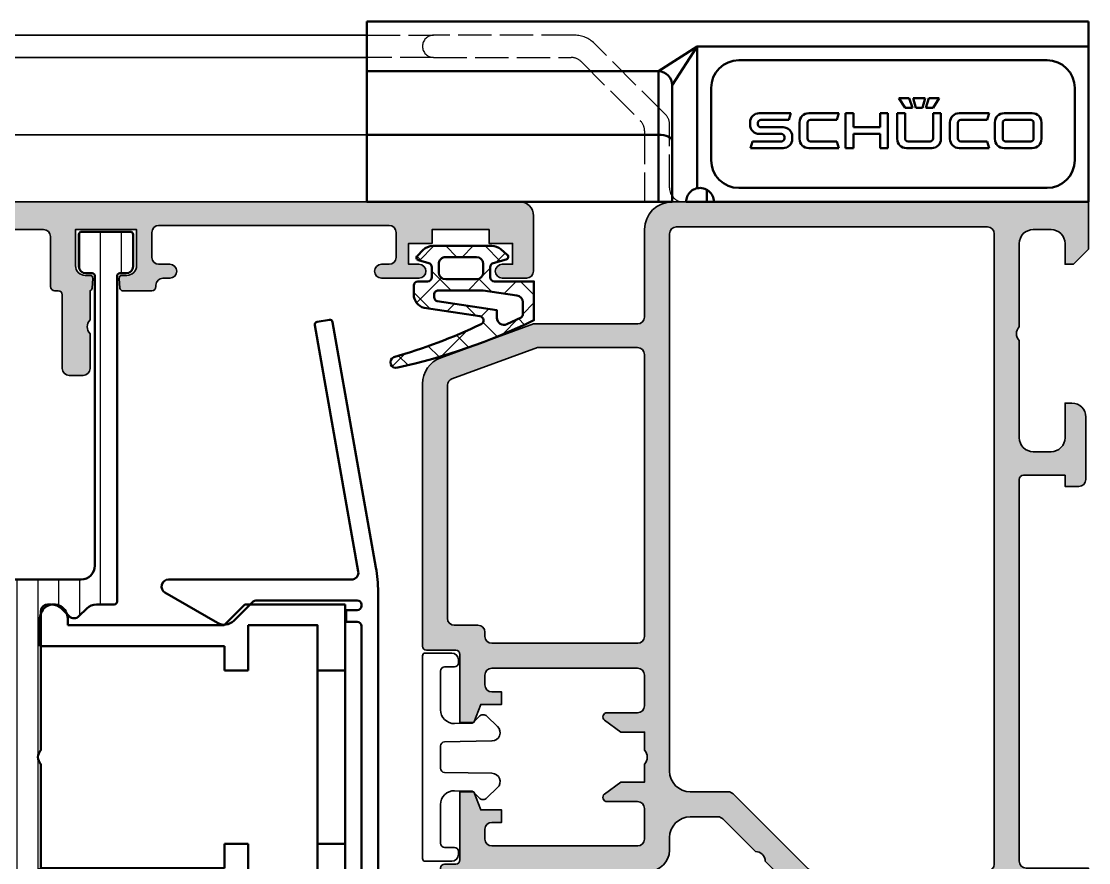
# Model space of a CAD drawing. Header units: millimetres. Extents: x -1189 to 0, y 0 to 841.
# Drawn here: x -627.4 to -550.5, y 661.9 to 722.5 of the extents above; entities that cross this region are included whole.
import ezdxf

# ---------------------------------------------------------------- set-up
doc = ezdxf.new("R2010")
doc.units = ezdxf.units.MM
doc.linetypes.add('ACAD_ISO02W100', pattern=[15, 12, -3])
for name, color, linetype, lineweight in [('S03_AL_Kontur', 255, 'Continuous', 35), ('S04_AL_Schraffur', 253, 'Continuous', 25), ('S05_EPDM_Kontur', 31, 'Continuous', 50), ('S06_EPDM_Schraffur', 43, 'Continuous', 25), ('S07_Isolation_Kontur', 91, 'Continuous', 50), ('S08_Isolation_Schraffur', 103, 'Continuous', 25), ('S09_KS_Kontur', 254, 'Continuous', 50), ('S13_Zubehör_Kontur', 32, 'Continuous', 50)]:
    doc.layers.add(name, color=color, linetype=linetype, lineweight=lineweight)

# ---------------------------------------------------------------- blocks, each defined once
blk = doc.blocks.new('244829_s')
at = {"layer": 'S06_EPDM_Schraffur'}
h = blk.add_hatch(dxfattribs=at)
h.set_pattern_fill('NETZ', color=256, scale=2, angle=45, style=0)
h.set_pattern_definition([(45, (617.6601567429907, -88.64266076529513), (-1.414213562373095, 1.414213562373095), []), (135, (617.6601567429907, -88.64266076529513), (-1.414213562373095, -1.414213562373095), [])])
edge = h.paths.add_edge_path()
edge.add_line((1.31995896787123, 1.505156014225506), (1.319463647305383, 5.755603294707498))
edge.add_arc((0.3194636540964023, 5.755486760957159), 0.9999999999990384, 0.006676892080389686, 45.0072487210942)
edge.add_line((1.026480970681177, 6.462682995426306), (0.6206625113835571, 6.868398784239574))
edge.add_arc((0.4792530242911643, 6.726978960916764), 0.1999905234464582, 45.00209392151699, 165.0111296612349)
edge.add_line((0.2860669617219855, 6.778702791956292), (0.09067933541189177, 6.04938713863109))
edge.add_arc((-0.1991015823545406, 6.12702102104404), 0.3000000000001061, 270.00646789040877, 345.0023392735157, ccw=False)
edge.add_line((-0.1990677165596253, 5.827021022955421), (-0.9349154950482443, 5.826937956055431))
edge.add_arc((-0.9349493608431232, 6.1269379541441), 0.300000000000156, 180.0066768921171, 270.0064678904018, ccw=False)
edge.add_line((-1.234949358806261, 6.126902994018806), (-1.234972671731271, 6.826955983180994))
edge.add_arc((-1.534972669219241, 6.826921023055886), 0.2999999995249876, 0.006676892092261436, 90.00000000001404)
edge.add_line((-1.534972669219314, 7.126921022580873), (-2.167645683752312, 7.126921022580788))
edge.add_arc((-2.167645683752059, 6.126921022580635), 1.000000000000153, 90.00000000001445, 165.0000000000039)
edge.add_line((-3.133571510041293, 6.38574006768313), (-3.741411434905672, 2.354787793096975))
edge.add_arc((-4.038057736108168, 2.399520018425213), 0.2999999999998977, 205.3860755422645, 351.42479633452126, ccw=False)
edge.add_arc((33.34909175754915, 20.14111036650122), 41.68312428200674, 196.1108095610322, 205.3860755422633, ccw=False)
edge.add_arc((-7.063466242337866, 8.413885592811898), 0.4000000000000021, 23.62948432204408, 199.1369034147332)
edge.add_arc((36.66501820924891, 18.08842912161499), 45.18322663721077, 192.5340766398802, 205.739730189605)
edge.add_line((-4.034952271805764, -1.533914576089188), (-1.23321178723495, -1.533914576089245))
edge.add_line((-1.23321178723495, -1.533914576089245), (-1.23321178723495, 1.316039011198498))
edge.add_arc((-0.9332117872347941, 1.316039011198359), 0.3000000000001558, 90.00667689208711, 179.9999999999734, ccw=False)
edge.add_line((-0.9332467473599309, 1.616039009161497), (-0.1974076743780415, 1.616124759249004))
edge.add_arc((-0.1973727142529929, 1.316124761286276), 0.2999999999997458, 15.002504555112921, 90.00667689207017, ccw=False)
edge.add_line((0.09240163925028355, 1.393783141720107), (0.3414652606568325, 0.4644275529088446))
edge.add_arc((0.534651209376405, 0.5162215983708148), 0.2000085846357549, 195.0083085011287, 320.0042489825376)
edge.add_line((0.6878762078638374, 0.3876699209545933), (1.086078386756753, 0.8623412259176462))
edge.add_arc((0.3199589746610275, 1.50503948047465), 1.00000000000026, 320.0066829298793, 360.00667689211)
edge = h.paths.add_edge_path(flags=16)
edge.add_line((-1.0802886924115, 4.827044808946724), (-1.080288692411727, 2.616149315977822))
edge.add_arc((-0.5802886924117221, 2.616149315977799), 0.5000000000000053, 179.9999999999974, 269.9999999999994)
edge.add_line((-0.5802886924117274, 2.116149315977793), (0.019711307588409, 2.116149315977808))
edge.add_arc((0.01971130758839479, 2.616149315977822), 0.5000000000000142, 270.0000000000016, 359.9999999999984)
edge.add_line((0.519711307588409, 2.616149315977808), (0.519711307588409, 4.827044808946695))
edge.add_arc((0.01971130758839656, 4.827044808946725), 0.5000000000000124, 359.9999999999965, 449.9999999999985)
edge.add_line((0.019711307588409, 5.327044808946738), (-0.5802886924115, 5.327044808946724))
edge.add_arc((-0.5802886924114947, 4.827044808946718), 0.5000000000000053, 90.00000000000061, 179.9999999999994)
edge = h.paths.add_edge_path(flags=16)
edge.add_line((-1.880288692411682, 2.116149315978419), (-1.880288692411682, 5.352754203768086))
edge.add_arc((-2.180288692411776, 5.352754203768126), 0.3000000000000944, 359.9999999999923, 450.0071907905415)
edge.add_line((-2.180326343302909, 5.652754201405571), (-2.375127259398482, 5.652729753311803))
edge.add_arc((-2.375089608507286, 5.352729755674504), 0.299999999999948, 90.00719079055366, 165.0000000000201)
edge.add_line((-2.664867356393984, 5.430375469205146), (-3.312024235730746, 1.138688812789241))
edge.add_line((-3.312024235730746, 1.138688812789241), (-3.858471551161756, 1.138688812789255))
edge.add_arc((-3.858471551161699, 0.638688812789217), 0.5000000000000377, 90.00000000000652, 205.4839577786892)
edge.add_line((-4.309824444957371, 0.4235596300586764), (-3.820883120642634, -0.6022662426788088))
edge.add_arc((-3.57257340171005, -0.4339145765641942), 0.2999999999999093, 214.13690341476, 270.0000000000145)
edge.add_line((-3.572573401709974, -0.7339145765641035), (-2.73321178723495, -0.7339145765641462))
edge.add_arc((-2.73321178723486, -0.2339145765639802), 0.5000000000001659, 269.9999999999897, 351.589035106458)
edge.add_line((-2.238589608020675, -0.3070507497587585), (-1.880288692411682, 2.116149315978419))
at = {"layer": 'S05_EPDM_Kontur'}
for points in [[(1.31995896787123, 1.505156014225506), (1.319463647305383, 5.755603294707498, 0.1989149611761598), (1.026480970681177, 6.462682995426306), (0.6206625113835571, 6.868398784239574, 0.5774028381890676), (0.2860669617219855, 6.778702791956292), (0.09067933541189177, 6.04938713863109, -0.3394341687015303), (-0.1990677165596253, 5.827021022955421), (-0.9349154950482443, 5.826937956055431, -0.4142124939669659), (-1.234949358806261, 6.126902994018806), (-1.234972671731271, 6.826955983180994, 0.4141794308396632), (-1.534972669219314, 7.126921022580873), (-2.167645683752312, 7.126921022580788, 0.3394542588633241), (-3.133571510041293, 6.38574006768313), (-3.741411434905672, 2.354787793096975, -0.740222567065111), (-4.30908958889097, 2.270905342835448, -0.04049309289186722), (-6.697003606646263, 8.574213808176395, 0.9615437515242963), (-7.441361426205731, 8.282755009005243, 0.05768438752446726), (-4.034952271805764, -1.533914576089188), (-1.23321178723495, -1.533914576089245), (-1.23321178723495, 1.316039011198498, -0.4141794308394816), (-0.9332467473599309, 1.616039009161497), (-0.1974076743780415, 1.616124759249004, -0.3394745620199838), (0.09240163925028355, 1.393783141720107), (0.3414652606568325, 0.4644275529088446, 0.6067906612295471), (0.6878762078638374, 0.3876699209545933), (1.086078386756753, 0.8623412259176462, 0.1763269535446369)], [(-1.880288692411682, 2.116149315978419), (-1.880288692411682, 5.352754203768086, 0.4142503218199612), (-2.180326343302909, 5.652754201405571), (-2.375127259398482, 5.652729753311803, 0.3394192680918474), (-2.664867356393984, 5.430375469205146), (-3.312024235730746, 1.138688812789241), (-3.858471551161756, 1.138688812789255, 0.5513692153676218), (-4.309824444957371, 0.4235596300586764), (-3.820883120642634, -0.6022662426788088, 0.2486936092418233), (-3.572573401709974, -0.7339145765641035), (-2.73321178723495, -0.7339145765641462, 0.371842206865549), (-2.238589608020675, -0.3070507497587585)], [(-1.0802886924115, 4.827044808946724), (-1.080288692411727, 2.616149315977822, 0.4142135623731054), (-0.5802886924117274, 2.116149315977793), (0.019711307588409, 2.116149315977808, 0.4142135623730784), (0.519711307588409, 2.616149315977808), (0.519711307588409, 4.827044808946695, 0.4142135623731054), (0.019711307588409, 5.327044808946738), (-0.5802886924115, 5.327044808946724, 0.4142135623730888)]]:
    blk.add_lwpolyline(points, format="xyb", close=True, dxfattribs=at)
blk = doc.blocks.new('460750_s')
at = {"layer": 'S04_AL_Schraffur'}
h = blk.add_hatch(color=256, dxfattribs=at)
h.dxf.hatch_style = 1
h.paths.add_polyline_path([(-52.7, -2), (-52.7, -2.99999999999995), (-51, -2.99999999999995), (-51, -4.500000000000004), (-51.75000000000001, -4.5, 1), (-51.75000000000001, -5.5), (-49.05000000000001, -5.5, 1), (-49.05000000000001, -4.5), (-49.60000000000001, -4.5, -0.4142135623730951), (-50.10000000000001, -4), (-50.10000000000001, -2.199999999996351, -0.4142135623730951), (-49.60000000000001, -1.699999999996351), (-33.00000000000001, -1.699999999996351, -0.4142135623730957), (-32.50000000000001, -2.19999999999635), (-32.50000000000001, -4, -0.4142135623730952), (-33.00000000000001, -4.5), (-33.80000000000001, -4.5, 1), (-33.80000000000001, -5.500000000000014), (-33.30000000000001, -5.500000000000014, -0.4142135623730951), (-32.80000000000001, -6.000000000000014), (-32.80000000000001, -6.100000000000003, 0.4142135623730933), (-32.50000000000001, -6.400000000000002), (-30.39846157841237, -6.400000000000002, 0.3939104756149694), (-30.1989487683604, -6.213951294748797), (-30.15000000000001, -5.513951294748816, 0.4348123749609035), (-30.34951281005196, -5.300000000000018), (-30.69999999999999, -5.300000000000018, -0.4142135623730949), (-31.39999999999999, -4.600000000000016), (-31.4, -2), (-27.00000000000002, -2), (-27.00000000000001, -4.600000000000015, -0.4142135623730954), (-27.70000000000002, -5.300000000000018), (-28.05048718994805, -5.300000000000018, 0.4348123749609136), (-28.25000000000001, -5.513951294748837), (-28.20061588870152, -6.220176988813388, 0.3233120854366302), (-28.05061588870151, -6.400000000000003), (-28.05061588870151, -8.499999999999993, -0.4000000000000028), (-28.05061588870151, -9.500000000000007), (-28.05061588870151, -12, 0.4142135623730951), (-27.55061588870151, -12.5), (-26.55061588869978, -12.5, 0.4142135623730951), (-26.05061588869978, -12), (-26.05061588869978, -6.700000000000001, -0.4142135623730933), (-25.75061588869978, -6.400000000000002), (-25.50000000000001, -6.400000000000002, 0.4142135623730933), (-25.20000000000002, -6.100000000000003), (-25.20000000000002, -2.499999999992724, -0.4142135623731825), (-24.69999999999987, -1.999999999992724), (-12.99999999999984, -1.999999999996206, -0.414213562373008), (-12.49999999999999, -2.499999999996207), (-12.5, -5.399999999999996, 0.4142135623730958), (-11.5, -6.399999999999999), (-10.09846157841243, -6.399999999999999, 0.3939104756149499), (-9.898948768360455, -6.213951294748825), (-9.849999999999994, -5.513951294748841, 0.4348123749609356), (-10.04951281005197, -5.300000000000001), (-10.73377223398317, -5.299999999999997, -0.5119182938524809), (-11.01837722339833, -4.90513167019494), (-10.11837722339835, -2.205131670194953, -0.3228228060551127), (-9.833772233983197, -2), (-7.966227766016843, -2, -0.3228228060551218), (-7.681622776601642, -2.205131670194976), (-6.781622776601672, -4.905131670194951, -0.5119182938524814), (-7.066227766016823, -5.299999999999997), (-7.750487189948039, -5.300000000000001, 0.4348123749609201), (-7.949999999999996, -5.513951294748829), (-7.900615888701473, -6.2201769888134, 0.3233120854366335), (-7.750615888701461, -6.399999999999998), (-7.750615888701475, -16.79999999999526, 0.4142135623719733), (-5.250615888715835, -19.29999999999048), (-1.999999999998082, -19.30000000000294, -0.4142135623719712), (-1.5, -19.80000000000294), (-1.5, -20.79999999999565), (-0.7000000000045503, -20.80000000000294, 0.4142135623757631), (-0.1999999999999957, -20.30000000000294), (-0.2000000000000028, -15.5, 0.4142135623730962), (-1.20000000000001, -14.5), (-1.700000000000003, -14.5), (-1.700000000000003, -17, -0.4142135623730956), (-2.700000000000003, -18.00000000000001), (-4.000000000000007, -18, -0.4142135623730934), (-5, -17), (-5, -10, -0.4000000000000014), (-5, -9), (-5, -3, -0.4142135623730951), (-4, -2), (-2.700000000000003, -2, -0.4142135623730951), (-1.700000000000003, -3), (-1.700000000000003, -4.5), (-1.099999999999987, -4.5), (7.105427357601002e-15, -3.399999999999994), (0, 0), (-59, 0, 0.4142135623730951), (-60, -1), (-60, -5.000000000000007, 0.4142135623730951), (-59.50000000000001, -5.5), (-57.75, -5.5, 1), (-57.75, -4.500000000000004), (-58.5, -4.5), (-58.5, -2.99999999999995), (-56.8, -2.99999999999995), (-56.8, -2)])
at = {"layer": 'S03_AL_Kontur'}
blk.add_lwpolyline([(-27.00000000000001, -4.600000000000016), (-27.00000000000001, -2), (-31.39999999999999, -2), (-31.39999999999999, -4.600000000000016, 0.414213562373095), (-30.69999999999999, -5.300000000000018), (-30.34951281005196, -5.300000000000018, -0.4348123749609255), (-30.15000000000001, -5.513951294748836), (-30.1989487683604, -6.213951294748817, -0.3939104756149521), (-30.39846157841238, -6.400000000000002), (-32.50000000000001, -6.400000000000002, -0.414213562373095), (-32.80000000000001, -6.100000000000001), (-32.80000000000001, -6.000000000000014, 0.414213562373095), (-33.30000000000001, -5.500000000000014), (-33.80000000000001, -5.500000000000014, -0.9999999999999999), (-33.80000000000001, -4.5), (-33.00000000000001, -4.5, 0.4142135623730947), (-32.50000000000001, -4), (-32.50000000000001, -2.199999999996351, 0.4142135623730963), (-33.00000000000001, -1.699999999996351), (-49.60000000000001, -1.699999999996351, 0.414213562373095), (-50.10000000000001, -2.199999999996351), (-50.10000000000001, -4, 0.4142135623730957), (-49.60000000000001, -4.5), (-49.05000000000001, -4.5, -0.9999999999999999), (-49.05000000000001, -5.5), (-51.75000000000001, -5.5, -0.9999999999999999), (-51.75000000000001, -4.5), (-51, -4.500000000000004), (-51, -2.99999999999995), (-52.7, -2.99999999999995), (-52.7, -2), (-56.8, -2), (-56.8, -2.99999999999995), (-58.5, -2.99999999999995), (-58.5, -4.5), (-57.75, -4.500000000000004, -0.9999999999999999), (-57.75, -5.5), (-59.50000000000001, -5.5, -0.414213562373095), (-60, -5), (-60, -1, -0.414213562373095), (-59, 0), (0, 0), (0, -3.399999999999999), (-1.100000000000001, -4.5), (-1.700000000000003, -4.5), (-1.700000000000003, -3, 0.414213562373095), (-2.700000000000003, -2), (-4, -2, 0.414213562373095), (-5, -3), (-5, -9, 0.4), (-5, -10), (-5, -17, 0.4142135623730944), (-4, -18), (-2.700000000000003, -18, 0.414213562373095), (-1.700000000000003, -17), (-1.700000000000003, -14.5), (-1.199999999999996, -14.5, -0.414213562373095), (-0.1999999999999957, -15.50000000000001), (-0.1999999999999957, -20.30000000000294, -0.4142135623730951), (-0.6999999999999957, -20.80000000000294), (-1.5, -20.79999999999565), (-1.5, -19.80000000000294, 0.414213562373095), (-2, -19.30000000000294), (-5.250615888711039, -19.29999999999048, -0.4142135623730955), (-7.750615888701475, -16.79999999999048), (-7.750615888701461, -6.399999999999999, -0.3233120854369754), (-7.900615888701488, -6.220176988813151), (-7.950000000000003, -5.513951294748829, -0.4348123749609404), (-7.750487189948032, -5.300000000000001), (-7.066227766016823, -5.299999999999997, 0.5119182938524801), (-6.781622776601672, -4.905131670194951), (-7.681622776601657, -2.205131670194945, 0.3228228060550815), (-7.966227766016836, -2), (-9.833772233983197, -2, 0.3228228060551073), (-10.11837722339835, -2.205131670194945), (-11.01837722339834, -4.905131670194951, 0.5119182938524734), (-10.73377223398317, -5.299999999999997), (-10.04951281005197, -5.300000000000001, -0.4348123749609052), (-9.849999999999994, -5.513951294748829), (-9.898948768360455, -6.213951294748828, -0.3939104756149359), (-10.09846157841242, -6.399999999999999), (-11.5, -6.399999999999999, -0.414213562373095), (-12.5, -5.399999999999999), (-12.49999999999999, -2.499999999996206, 0.4142135623730947), (-12.99999999999999, -1.999999999996206), (-24.70000000000002, -1.999999999992724, 0.414213562373095), (-25.20000000000002, -2.499999999992724), (-25.20000000000002, -6.100000000000001, -0.414213562373095), (-25.50000000000001, -6.400000000000002), (-25.75061588869978, -6.400000000000002, 0.414213562373095), (-26.05061588869978, -6.700000000000003), (-26.05061588869978, -12, -0.414213562373095), (-26.55061588869977, -12.5), (-27.55061588870151, -12.5, -0.414213562373095), (-28.05061588870151, -12), (-28.05061588870151, -9.500000000000007, 0.4000000000000029), (-28.05061588870151, -8.499999999999993), (-28.05061588870151, -6.400000000000002, -0.3233120854366417), (-28.20061588870152, -6.220176988813378), (-28.25000000000001, -5.513951294748836, -0.434812374960922), (-28.05048718994804, -5.300000000000018), (-27.70000000000002, -5.300000000000018, 0.414213562373095)], format="xyb", close=True, dxfattribs=at)
blk = doc.blocks.new('30023880_s')
at = {"layer": 'S08_Isolation_Schraffur'}
h = blk.add_hatch(dxfattribs=at)
h.set_pattern_fill('LINIE', color=256, scale=1.5)
h.set_pattern_definition([(0, (37.85000000000001, -0.7999999999999963), (0, 1.5), [])])
h.paths.add_polyline_path([(24.05, 27.4, -0.4142135623731), (23.85000000000001, 27.6), (23.85000000000006, 30.2, 0.4142135623731009), (23.65000000000006, 30.40000000000001), (23.45, 30.40000000000001, 0.198912367379658), (23.3085786437627, 30.34142135623732), (22.20857864376269, 29.24142135623731, 0.6681786379192989), (22.35, 28.90000000000001), (23.05, 28.90000000000001), (23.05, 27.6, -0.4142135623730951), (22.85, 27.4), (18.65000000000001, 27.4, 0.414213562373095), (17.65000000000001, 26.4), (17.65000000000001, 21.6, -0.4142135623730951), (17.15000000000001, 21.1), (3, 21.1, -1), (3, 21.5), (3, 21.97251482265545, 0.5119182938524864), (2.736754446796638, 22.16225148226555), (0.1367544467966226, 21.29558481559888, 0.3228228060551111), (-1.4210854715202e-14, 21.10584815598877), (-7.105427357601002e-15, 19.49415184401123, 0.3228228060551103), (0.1367544467966262, 19.30441518440112), (2.736754446796628, 18.43774851773446, 0.5119182938524895), (3, 18.62748517734456), (3, 19.1, -1), (3, 19.5), (24.05, 19.5, -0.4142135623730951), (25.05, 18.5), (25.05, 1.800000000000001, -0.4142135623730951), (24.05, 0.8000000000000007), (3.200000000000006, 0.8000000000000007, -0.4142135623730952), (3.000000000000007, 1), (3.000000000000007, 1.449999999999999, 0.4142135623730951), (2.500000000000007, 1.949999999999999), (0.2000000000000028, 1.949999999999999, 0.4142135623730951), (0, 1.75), (3.552713678800501e-15, -1.75, 0.41421356237309), (0.2000000000000028, -1.949999999999999), (2.500000000000007, -1.949999999999999, 0.4142135623730951), (3.000000000000007, -1.449999999999999), (3.000000000000007, -0.9999999999999964, -0.4142135623730898), (3.200000000000006, -0.8000000000000043), (26.64999999999998, -0.7999999999999972, 0.4142135623731306), (26.84999999999998, -0.599999999999973), (26.84999999999983, 0.6786796564400746, -0.1989123673796684), (27.14289321881322, 1.385786437626685), (27.70355339059341, 1.946446609406959, 0.4142135623731632), (27.70355339059327, 2.6535533905938), (27.14289321881368, 3.214213562373054, -0.1989123673797382), (26.85, 3.92132034355982), (26.85, 4.200000000000003, -0.4142135623730949), (27.35, 4.700000000000003), (37.35000000000001, 4.700000000000003, -0.4000000000000019), (38.35000000000001, 4.700000000000003), (48.35000000000001, 4.700000000000003, -0.4142135623730947), (48.85000000000001, 4.200000000000003), (48.85000000000001, 3.921320343559817, -0.1989123673797379), (48.55710678118633, 3.214213562373054), (47.99644660940659, 2.653553390593643, 0.4142135623733192), (47.99644660940665, 1.946446609406308), (48.55710678118641, 1.385786437627065, -0.1989123673798077), (48.85000000000019, 0.6786796564400781), (48.85000000000004, -0.5999999999999694, 0.4142135623731354), (49.05000000000003, -0.7999999999999936), (72.50000000000001, -0.8000000000000007, -0.4142135623730951), (72.70000000000002, -1), (72.70000000000002, -1.449999999999999, 0.4142135623730951), (73.20000000000002, -1.949999999999999), (75.50000000000001, -1.949999999999999, 0.4142135623730951), (75.70000000000002, -1.75), (75.70000000000002, 1.75, 0.4142135623730951), (75.50000000000001, 1.949999999999999), (73.20000000000002, 1.949999999999999, 0.4142135623730951), (72.70000000000002, 1.449999999999999), (72.70000000000002, 1.000000000000004, -0.4142135623730951), (72.50000000000001, 0.8000000000000007), (51.65000000000002, 0.8000000000000007, -0.4142135623730951), (50.65000000000002, 1.800000000000001), (50.65000000000001, 18.50000000000001, -0.4142135623730945), (51.65000000000001, 19.50000000000001), (72.70000000000002, 19.50000000000001, -1), (72.70000000000002, 19.1), (72.70000000000002, 18.62748517734456, 0.5119182938524719), (72.9632455532034, 18.43774851773446), (75.56324555320339, 19.30441518440112, 0.3228228060551102), (75.70000000000002, 19.49415184401122), (75.70000000000002, 21.10584815598878, 0.3228228060551101), (75.56324555320339, 21.29558481559888), (72.9632455532034, 22.16225148226555, 0.5119182938524631), (72.70000000000002, 21.97251482265544), (72.70000000000002, 21.5, -1), (72.70000000000002, 21.10000000000001), (58.55, 21.10000000000001, -0.4142135623730955), (58.05, 21.60000000000001), (58.05000000000001, 26.39999999999998, 0.4142135623730943), (57.05000000000001, 27.39999999999999), (52.85000000000002, 27.40000000000001, -0.4142135623730978), (52.65000000000001, 27.60000000000001), (52.65000000000001, 28.90000000000001), (53.35000000000002, 28.90000000000001, 0.6681786379192967), (53.49142135623732, 29.24142135623731), (52.39142135623732, 30.34142135623732, 0.1989123673796611), (52.25000000000002, 30.40000000000001), (52.04999999999996, 30.40000000000001, 0.4142135623731015), (51.84999999999996, 30.2), (51.85000000000001, 27.60000000000001, -0.4142135623730986), (51.65000000000001, 27.40000000000001)])
h.paths.add_polyline_path([(27.35, 25.6), (48.35000000000002, 25.6, -0.4142135623730978), (48.85000000000002, 25.1), (48.85000000000002, 15.2, -0.4142135623730951), (47.85000000000001, 14.2), (27.85, 14.2, -0.4142135623730951), (26.85, 15.2), (26.85, 25.1, -0.4142135623730952)], flags=16)
h.paths.add_polyline_path([(25.05, 25.1), (25.05, 21.6, -0.4142135623730951), (24.55, 21.1), (19.95, 21.1, -0.4142135623730951), (19.45, 21.6), (19.45, 25.1, -0.4142135623730951), (19.95, 25.6), (24.55, 25.6, -0.4142135623730952)], flags=16)
h.paths.add_polyline_path([(27.05, 11.7), (37.35000000000001, 11.7, -0.4), (38.35000000000001, 11.7), (48.65000000000002, 11.7, -0.4142135623730923), (48.85000000000002, 11.50000000000001), (48.85000000000002, 7.300000000000004, -0.4142135623730936), (48.35000000000002, 6.800000000000004), (27.35, 6.800000000000004, -0.4142135623730951), (26.85, 7.300000000000004), (26.85, 11.5, -0.4142135623730952)], flags=16)
h.paths.add_polyline_path([(50.65000000000002, 25.1, -0.4142135623730955), (51.15000000000002, 25.6), (55.75000000000001, 25.60000000000001, -0.4142135623730949), (56.25000000000001, 25.1), (56.25, 21.6, -0.4142135623730941), (55.75000000000001, 21.10000000000001), (51.15000000000001, 21.10000000000001, -0.4142135623730966), (50.65000000000001, 21.60000000000001)], flags=16)
at = {"layer": 'S07_Isolation_Kontur'}
for points in [[(48.55710678118634, 3.214213562373054), (47.99644660940648, 2.65355339059353, 0.4142135623729484), (47.99644660940631, 1.946446609406641), (48.55710678118679, 1.385786437626682, -0.1989123673796676), (48.85000000000019, 0.6786796564400741), (48.85000000000004, -0.5999999999999733, 0.4142135623731303), (49.05000000000003, -0.7999999999999953), (72.50000000000001, -0.8000000000000007, -0.414213562373095), (72.70000000000002, -1.000000000000001), (72.70000000000002, -1.449999999999999, 0.414213562373095), (73.20000000000002, -1.949999999999999), (75.50000000000001, -1.95, 0.414213562373095), (75.70000000000002, -1.75), (75.70000000000002, 1.75, 0.414213562373095), (75.50000000000001, 1.95), (73.20000000000002, 1.950000000000001, 0.414213562373095), (72.70000000000002, 1.450000000000001), (72.70000000000002, 1.000000000000002, -0.414213562373095), (72.50000000000001, 0.8000000000000018), (51.65000000000002, 0.8000000000000018, -0.414213562373095), (50.65000000000002, 1.800000000000002), (50.65000000000001, 18.5, -0.414213562373095), (51.65000000000001, 19.50000000000001), (72.70000000000002, 19.50000000000001, -0.9999999999999999), (72.70000000000002, 19.1), (72.70000000000002, 18.62748517734456, 0.5119182938524831), (72.9632455532034, 18.43774851773446), (75.56324555320339, 19.30441518440112, 0.3228228060551127), (75.70000000000002, 19.49415184401122), (75.70000000000002, 21.10584815598878, 0.3228228060551127), (75.56324555320339, 21.29558481559888), (72.9632455532034, 22.16225148226555, 0.5119182938524831), (72.70000000000002, 21.97251482265544), (72.70000000000002, 21.5, -0.9999999999999999), (72.70000000000002, 21.10000000000001), (58.55, 21.10000000000001, -0.414213562373095), (58.05, 21.60000000000001), (58.05000000000001, 26.40000000000001, 0.4142135623730885), (57.05000000000001, 27.39999999999999), (52.85000000000002, 27.40000000000001, -0.414213562373095), (52.65000000000001, 27.6), (52.65000000000001, 28.90000000000001), (53.35000000000002, 28.90000000000001, 0.6681786379192989), (53.49142135623732, 29.24142135623731), (52.39142135623733, 30.34142135623731, 0.1989123673796702), (52.25000000000003, 30.40000000000001), (52.04999999999996, 30.40000000000001, 0.4142135623731015), (51.84999999999996, 30.2), (51.85000000000001, 27.60000000000001, -0.4142135623731015), (51.65000000000001, 27.40000000000001), (24.05, 27.4, -0.4142135623731015), (23.85000000000001, 27.6), (23.85000000000006, 30.2, 0.4142135623731015), (23.65000000000006, 30.40000000000001), (23.45, 30.40000000000001, 0.1989123673796702), (23.30857864376269, 30.34142135623731), (22.20857864376269, 29.24142135623731, 0.6681786379192989), (22.35, 28.90000000000001), (23.05, 28.90000000000001), (23.05, 27.6, -0.414213562373095), (22.85, 27.4), (18.65000000000001, 27.4, 0.4142135623730963), (17.65000000000001, 26.4), (17.65000000000001, 21.6, -0.414213562373095), (17.15000000000001, 21.1), (3, 21.1, -0.9999999999999999), (3, 21.5), (3, 21.97251482265545, 0.5119182938524852), (2.736754446796638, 22.16225148226555), (0.1367544467966226, 21.29558481559888, 0.3228228060551087), (-1.4210854715202e-14, 21.10584815598877), (-7.105427357601002e-15, 19.49415184401122, 0.3228228060551127), (0.1367544467966297, 19.30441518440112), (2.736754446796631, 18.43774851773446, 0.5119182938524831), (3, 18.62748517734456), (3, 19.1, -0.9999999999999999), (3, 19.5), (24.05, 19.5, -0.414213562373095), (25.05, 18.5), (25.05, 1.800000000000002, -0.414213562373095), (24.05, 0.8000000000000018), (3.200000000000003, 0.8000000000000018, -0.414213562373095), (3.000000000000007, 1.000000000000002), (3.000000000000007, 1.450000000000001, 0.414213562373095), (2.500000000000007, 1.949999999999999), (0.2000000000000028, 1.95, 0.414213562373095), (0, 1.75), (0, -1.75, 0.414213562373095), (0.2000000000000028, -1.95), (2.500000000000007, -1.949999999999999, 0.414213562373095), (3.000000000000007, -1.449999999999999), (3.000000000000007, -1.000000000000001, -0.414213562373095), (3.200000000000003, -0.8000000000000007), (26.64999999999998, -0.7999999999999974, 0.4142135623731302), (26.84999999999998, -0.5999999999999733), (26.84999999999983, 0.678679656440073, -0.1989123673796674), (27.14289321881322, 1.385786437626681), (27.7035533905934, 1.946446609406949, 0.4142135623729484), (27.70355339059354, 2.65355339059353), (27.14289321881368, 3.214213562373054, -0.1989123673797374), (26.85, 3.921320343559817), (26.85, 4.200000000000004, -0.4142135623730947), (27.35, 4.700000000000003), (37.35000000000001, 4.700000000000003, -0.4), (38.35000000000001, 4.700000000000003), (48.35000000000001, 4.700000000000003, -0.4142135623730947), (48.85000000000001, 4.200000000000003), (48.85000000000001, 3.921320343559818, -0.1989123673797374)], [(25.05, 25.1), (25.05, 21.6, -0.414213562373095), (24.55, 21.1), (19.95, 21.1, -0.414213562373095), (19.45, 21.6), (19.45, 25.1, -0.414213562373095), (19.95, 25.6), (24.55, 25.6, -0.414213562373095)], [(27.35, 25.6), (48.35000000000002, 25.6, -0.4142135623730976), (48.85000000000002, 25.1), (48.85000000000002, 15.2, -0.414213562373095), (47.85000000000001, 14.2), (27.85, 14.2, -0.414213562373095), (26.85, 15.2), (26.85, 25.1, -0.414213562373095)], [(51.15000000000002, 25.6, 0.4142135623730976), (50.65000000000002, 25.1), (50.65000000000001, 21.6, 0.414213562373095), (51.15000000000001, 21.10000000000001), (55.75000000000001, 21.10000000000001, 0.414213562373095), (56.25000000000001, 21.6), (56.25000000000001, 25.1, 0.4142135623730976), (55.75000000000001, 25.60000000000001)], [(38.35000000000001, 11.7, 0.4), (37.35000000000001, 11.7), (27.05, 11.7, 0.414213562373095), (26.85, 11.5), (26.85, 7.300000000000005, 0.414213562373095), (27.35, 6.800000000000003), (48.35000000000002, 6.800000000000006, 0.4142135623730957), (48.85000000000002, 7.300000000000007), (48.85000000000002, 11.5, 0.414213562373095), (48.65000000000002, 11.7)]]:
    blk.add_lwpolyline(points, format="xyb", close=True, dxfattribs=at)
blk = doc.blocks.new('490160_s')
blk.add_blockref('460750_s', (60, 80))
at = {"rotation": 270}
blk.add_blockref('30023880_s', (30.8, 77.85), dxfattribs=at)
blk = doc.blocks.new('460560_s')
at = {"layer": 'S04_AL_Schraffur'}
h = blk.add_hatch(color=256, dxfattribs=at)
h.dxf.hatch_style = 1
h.paths.add_polyline_path([(4, -1.999999999999993, -0.4142135623730951), (5, -2.999999999999993), (5, -9, -0.4000000000000001), (5, -10), (5, -16.99999999999999, -0.4142135623730966), (3.999999999999995, -17.99999999999999), (2.699999999999992, -17.99999999999999, -0.4142135623730931), (1.699999999999996, -16.99999999999999), (1.699999999999996, -14.5), (1.200000000000003, -14.5, 0.4142135623730951), (0.2000000000000028, -15.5), (0.2000000000000028, -20, 0.414213562373095), (0.7000000000000028, -20.5), (1.699999999999996, -20.5), (1.699999999999997, -19.7), (4.699999999999998, -19.7, -0.4142135623730958), (5, -20), (5, -47.5, -0.4142135623730951), (4.5, -48), (0, -48), (0, -49.49999999999999), (0.2000000000000028, -49.49999999999999), (0.2000000000000028, -50, -0.3178372451957878), (0.3999999999999986, -50.28284271247463), (0.3999999999999915, -50.7171572875254, -0.3178372451957673), (0.2000000000000028, -51), (0.1999999999999957, -52.89999999999996, 0.4142135623730916), (0.5000000000000391, -53.2), (1.489999999999956, -53.2, 0.4142135623730917), (1.789999999999999, -52.89999999999996), (1.789999999999999, -50.2, -0.4142135623730951), (1.990000000000002, -50), (6.200000000000003, -50, -0.4142135623730951), (6.700000000000003, -50.5), (6.700000000000003, -51.2), (5.318504542377639, -53.59282032302755, 0.6105381500097318), (5.451652206214049, -53.79933547526509, 0.2729350733202793), (9.553570208644034, -50.80212650705489, -0.2994790679379201), (10.01275000000002, -50.49999999999999), (10.98725000000001, -50.50000000000001, -0.2994790679379158), (11.44642979135597, -50.80212650705491, 0.2729350733202781), (15.54834779378595, -53.79933547526509, 0.6105381500097457), (15.68149545762236, -53.59282032302755), (14.3, -51.2), (14.3, -50.49999999999999, -0.414213562373093), (14.79999999999999, -49.99999999999999), (19.00999999999999, -50, -0.4142135623730951), (19.20999999999999, -50.2), (19.21000000000001, -52.89999999999996, 0.4142135623730951), (19.51000000000005, -53.2), (20.49999999999996, -53.2, 0.4142135623730951), (20.8, -52.89999999999996), (20.8, -51.00000000000001, -0.3178372451957807), (20.59999999999999, -50.71715728752539), (20.59999999999999, -50.28284271247461, -0.3178372451957918), (20.8, -49.99999999999999), (23.29644660940673, -47.50355339059327, -0.4000000000000016), (24.00355339059327, -46.79644660940673), (26.35355339059324, -44.44644660940673, -0.1989123673796614), (26.70710678118652, -44.3), (28.7, -44.3, -0.4142135623730951), (30.2, -45.8), (30.2, -46.70000000000655, 0.4142135623730951), (31.7, -48.20000000000655), (42.99999999998477, -48.20000000000655, -0.4142135623730951), (43.49999999998477, -48.70000000000655), (43.49999999998477, -49.20000000000695, 0.4142135623730951), (43.99999999998477, -49.70000000000695), (46.20000000000001, -49.70000000000695, 0.4142135623730951), (46.7, -49.20000000000696), (46.7, -48.00000000000943, 0.4142135623730882), (46.40000000000001, -47.70000000000943), (45.59999999999533, -47.70000000000942, -0.4142135623730951), (45.29999999999532, -47.40000000000942), (45.29999999999532, -42.50000000000803), (44.29999999999071, -42.50000000000803), (43.79999999999531, -43.80000000000572), (42.29999999998478, -43.80000000000572), (42.29999999998175, -44.70000000000644), (42.99999999998176, -44.70000000000645, -0.4142135623730868), (43.49999999998175, -45.20000000000644), (43.49999999998175, -45.90000000000627, -0.4142135623730951), (42.99999999998175, -46.40000000000627), (32.5, -46.40000000000627, -0.414213562373093), (32, -45.90000000000627), (32, -43.70000000000626, -0.4142135623730951), (32.5, -43.20000000000626), (34.6999999999999, -43.20000000000626, 0.7259829151369784), (34.87669106456669, -42.65755357767266), (33.7, -41.80000000000625), (32, -41.80000000000624), (32, -40.5, -0.4000000000000001), (32, -39.5), (32, -38.20000000000518), (33.7, -38.20000000000518), (34.8766910645667, -37.3424464223388, 0.7259829151369679), (34.6999999999999, -36.80000000000518), (32.5, -36.80000000000518, -0.4142135623730951), (32, -36.30000000000518), (32, -34.10000000000518, -0.4142135623730951), (32.5, -33.60000000000518), (42.99999999998175, -33.60000000000518, -0.4142135623730951), (43.49999999998175, -34.10000000000518), (43.49999999998175, -34.800000000005, -0.4142135623730951), (42.99999999998175, -35.300000000005), (42.29999999998174, -35.300000000005), (42.29999999998478, -36.20000000000572), (43.79999999999532, -36.20000000000572), (44.29999999999231, -37.50000000000713), (45.29999999999533, -37.50000000000713), (45.29999999999534, -32.60000000000656, -0.4142135623730951), (45.59999999999533, -32.30000000000656), (47.69999999999453, -32.30000000000656, 0.4142135623730986), (47.99999999999454, -32.00000000000655), (47.99999999999454, -13.11217695055421, 0.315298788878866), (46.68404028664668, -11.23279170898268), (40.00000000000728, -8.800000000006563), (32.49999999999626, -8.800000000006555, -0.4142135623730951), (31.99999999999626, -8.300000000006555), (31.99999999999626, -1.999999999999993, 0.4142135623730951), (29.99999999999626, 7.105427357601002e-15), (0, 0), (0, -3.400000000000005), (1.099999999999994, -4.5), (1.699999999999996, -4.5), (1.699999999999996, -2.999999999999993, -0.4142135623730951), (2.699999999999996, -1.999999999999993)])
h.paths.add_polyline_path([(6.799999999997453, -2.299999999999997, -0.4142135623730951), (7.299999999997453, -1.799999999999997), (29.70000000000253, -1.799999999999997, -0.4142135623730953), (30.20000000000253, -2.299999999999997), (30.20000000000252, -41, -0.4142135623730951), (28.70000000000252, -42.5), (25.96152236891497, -42.5, 0.1989123673796593), (25.6079689783217, -42.64644660940673), (20.20086219713517, -48.05355339059327, -0.1989123673796598), (19.84730880654188, -48.2), (7.299999999997453, -48.2, -0.4142135623730951), (6.799999999997453, -47.7)], flags=16)
h.paths.add_polyline_path([(31.99999999999626, -11.00000000000081, -0.414213562373095), (32.49999999999628, -10.50000000000081), (39.70024413279679, -10.50000000000092), (45.87101007166203, -12.74597512437632, -0.3152987888787928), (46.19999999999887, -13.21582143476915), (46.19999999999888, -30.00000000000432, -0.4142135623732219), (45.69999999999855, -30.50000000000443), (43.99999999999333, -30.5000000000037, 0.5421959974241338), (43.47891314260334, -31.15632605722204, -0.5023968879042428), (42.99999999999313, -31.80000000000641), (32.49999999999626, -31.80000000000641, -0.4142135623730951), (31.99999999999626, -31.30000000000641)], flags=16)
at = {"layer": 'S03_AL_Kontur'}
for points in [[(9.553570208644032, -50.8021265070549, -0.2729350733202791), (5.45165220621405, -53.7993354752651, -0.6105381500097654), (5.318504542377639, -53.59282032302755), (6.700000000000003, -51.2), (6.700000000000003, -50.5, 0.414213562373095), (6.200000000000003, -50), (1.990000000000002, -50, 0.414213562373095), (1.789999999999999, -50.2), (1.789999999999999, -52.89999999999996, -0.414213562373095), (1.489999999999959, -53.2), (0.5000000000000355, -53.2, -0.414213562373095), (0.1999999999999957, -52.89999999999996), (0.2000000000000028, -51, 0.3178372451957804), (0.3999999999999915, -50.71715728752538), (0.3999999999999986, -50.28284271247462, 0.3178372451957813), (0.2000000000000028, -50), (0.2000000000000028, -49.49999999999999), (0, -49.49999999999999), (0, -48), (4.5, -48, 0.414213562373095), (5, -47.5), (5, -20, 0.414213562373095), (4.700000000000003, -19.7), (1.699999999999996, -19.7), (1.699999999999996, -20.5), (0.7000000000000028, -20.5, -0.414213562373095), (0.2000000000000028, -20), (0.2000000000000028, -15.5, -0.414213562373095), (1.200000000000003, -14.5), (1.699999999999996, -14.5), (1.699999999999996, -16.99999999999999, 0.4142135623730937), (2.700000000000003, -17.99999999999999), (4, -17.99999999999999, 0.414213562373095), (5, -16.99999999999999), (5, -10, 0.4000000000000001), (5, -9), (5, -2.999999999999993, 0.414213562373095), (4, -1.999999999999993), (2.699999999999996, -1.999999999999993, 0.414213562373095), (1.699999999999996, -2.999999999999993), (1.699999999999996, -4.5), (1.099999999999994, -4.5), (0, -3.400000000000006), (0, 0), (29.99999999999626, 7.105427357601002e-15, -0.414213562373095), (31.99999999999626, -1.999999999999993), (31.99999999999626, -8.300000000006555, 0.414213562373095), (32.49999999999626, -8.800000000006555), (40.00000000000728, -8.800000000006563), (46.68404028664668, -11.23279170898268, -0.3152987888788661), (47.99999999999454, -13.1121769505542), (47.99999999999454, -32.00000000000656, -0.414213562373095), (47.69999999999453, -32.30000000000656), (45.59999999999533, -32.30000000000656, 0.414213562373095), (45.29999999999534, -32.60000000000656), (45.29999999999532, -37.50000000000712), (44.29999999999231, -37.50000000000712), (43.79999999999532, -36.20000000000572), (42.29999999998478, -36.20000000000572), (42.29999999998175, -35.300000000005), (42.99999999998175, -35.300000000005, 0.414213562373095), (43.49999999998175, -34.800000000005), (43.49999999998175, -34.10000000000518, 0.414213562373095), (42.99999999998175, -33.60000000000518), (32.5, -33.60000000000518, 0.414213562373095), (32, -34.10000000000518), (32, -36.30000000000518, 0.414213562373095), (32.5, -36.80000000000518), (34.6999999999999, -36.80000000000518, -0.7259829151369726), (34.8766910645667, -37.3424464223388), (33.7, -38.20000000000518), (32, -38.20000000000518), (32, -39.5, 0.4000000000000002), (32, -40.5), (32, -41.80000000000625), (33.7, -41.80000000000625), (34.87669106456669, -42.65755357767266, -0.7259829151369738), (34.6999999999999, -43.20000000000626), (32.5, -43.20000000000626, 0.414213562373095), (32, -43.70000000000626), (32, -45.90000000000627, 0.414213562373095), (32.5, -46.40000000000627), (42.99999999998175, -46.40000000000627, 0.414213562373095), (43.49999999998175, -45.90000000000627), (43.49999999998175, -45.20000000000644, 0.414213562373095), (42.99999999998175, -44.70000000000645), (42.29999999998175, -44.70000000000644), (42.29999999998478, -43.80000000000572), (43.79999999999532, -43.80000000000572), (44.29999999999072, -42.50000000000803), (45.29999999999532, -42.50000000000803), (45.29999999999532, -47.40000000000943, 0.414213562373095), (45.59999999999533, -47.70000000000942), (46.40000000000001, -47.70000000000942, -0.414213562373095), (46.7, -48.00000000000943), (46.7, -49.20000000000697, -0.414213562373095), (46.2, -49.70000000000695), (43.99999999998477, -49.70000000000695, -0.414213562373095), (43.49999999998477, -49.20000000000695), (43.49999999998477, -48.70000000000655, 0.414213562373095), (42.99999999998477, -48.20000000000655), (31.7, -48.20000000000655, -0.414213562373095), (30.2, -46.70000000000655), (30.2, -45.8, 0.414213562373095), (28.7, -44.3), (26.70710678118652, -44.3, 0.198912367379658), (26.35355339059325, -44.44644660940672), (24.00355339059327, -46.79644660940673, 0.4000000000000002), (23.29644660940673, -47.50355339059327), (20.8, -49.99999999999999, 0.3178372451957872), (20.59999999999999, -50.28284271247462), (20.59999999999999, -50.71715728752538, 0.3178372451957806), (20.8, -51.00000000000001), (20.8, -52.89999999999996, -0.414213562373095), (20.49999999999996, -53.2), (19.51000000000005, -53.2, -0.414213562373095), (19.21000000000001, -52.89999999999996), (19.20999999999999, -50.2, 0.414213562373095), (19.00999999999999, -50), (14.8, -49.99999999999999, 0.414213562373095), (14.3, -50.49999999999999), (14.3, -51.19999999999999), (15.68149545762236, -53.59282032302755, -0.6105381500097727), (15.54834779378595, -53.7993354752651, -0.2729350733202788), (11.44642979135597, -50.8021265070549, 0.2994790679379183), (10.98725, -50.5), (10.01275000000001, -50.49999999999999, 0.2994790679379203)], [(30.20000000000253, -2.299999999999997, 0.4142135623730954), (29.70000000000253, -1.799999999999997), (7.299999999997453, -1.799999999999997, 0.414213562373095), (6.799999999997453, -2.299999999999997), (6.799999999997453, -47.7, 0.414213562373095), (7.299999999997453, -48.2), (19.84730880654189, -48.2, 0.198912367379658), (20.20086219713517, -48.05355339059327), (25.60796897832171, -42.64644660940672, -0.198912367379658), (25.96152236891498, -42.5), (28.70000000000252, -42.5, 0.414213562373095), (30.20000000000252, -41)], [(42.99999999999312, -31.80000000000641, 0.414213562373095), (43.49999999999312, -31.30000000000641), (43.49999999999312, -31.0000000000037, -0.414213562373095), (43.99999999999311, -30.5000000000037), (45.69999999999865, -30.50000000000443, 0.414213562373095), (46.19999999999888, -30.00000000000443), (46.19999999999888, -13.21582143476915, 0.3152987888787992), (45.87101007166203, -12.74597512437632), (39.7002441327968, -10.50000000000092), (32.49999999999628, -10.50000000000081, 0.414213562373095), (31.99999999999626, -11.00000000000081), (31.99999999999626, -31.30000000000641, 0.414213562373095), (32.49999999999626, -31.80000000000641)]]:
    blk.add_lwpolyline(points, format="xyb", close=True, dxfattribs=at)
blk = doc.blocks.new('490370_s_kv')
blk.add_blockref('460560_s', (0, 2.576459507838853e-230))
blk = doc.blocks.new('278435_s')
at = {"layer": 'S09_KS_Kontur'}
blk.add_lwpolyline([(-42.35303844939757, 0.9714012527496045, -0.4142135623730917), (-42.51527036446662, 1.203092438885427), (-42.35898700456639, 2.089419416596414, -0.4142135623730996), (-42.12729581843055, 2.251651331665471), (-24.38682408883347, -0.8764724847582599, 0.4663076581549978), (-23.80000000000001, -0.3840686082521572), (-23.80000000000001, 12.80000000000006, -0.7673269879789082), (-22.86698729810929, 13.04999999999972), (-20.68093013959237, 9.263637933199917, -0.3394542588634129), (-20.83623747417892, 8.083961607777113), (-22.15355339059328, 6.766645691362754, 0.1989123673796592), (-22.3, 6.413092300769481), (-22.3, -0.8000000000014573, 0.414213562373095), (-22.00000000000073, -1.10000000000073), (-21.89999999999928, -1.10000000000073, 0.414213562373095), (-21.6, -0.8000000000014573), (-21.6, -7.283063041541027e-13), (-20.74999999999782, -7.283063041541027e-13), (-20.74999999999782, -0.8000000000014573, 0.414213562373095), (-20.44999999999855, -1.10000000000073), (-1.550000000001457, -1.10000000000073, 0.414213562373095), (-1.250000000002185, -0.8000000000014573), (-1.250000000002185, -7.283063041541027e-13), (-0.4000000000000021, -7.283063041541027e-13), (-0.4000000000000092, -0.8000000000014573, 0.414213562373095), (-0.1000000000007297, -1.100000000000733), (7.212008767965017e-13, -1.10000000000073, 0.414213562373095), (0.2999999999999936, -0.8000000000014573), (0.2999999999999936, 6.413092300769481, 0.1989123673796592), (0.1535533905932702, 6.766645691362754), (-1.163762525821088, 8.083961607777113, -0.3394542588634131), (-1.319069860407641, 9.263637933199917), (0.866987298109283, 13.04999999999972, -0.7673269879789076), (1.800000000000001, 12.80000000000006), (1.800000000000001, -0.3840686082521572, 0.4663076581549976), (2.38682408883346, -0.8764724847582599), (20.12729581843055, 2.251651331665471, -0.4142135623730984), (20.35898700456638, 2.089419416596414), (20.51527036446661, 1.203092438885427, -0.4142135623730922), (20.35303844939756, 0.971401252749601), (2.661595141410057, -2.148077530122812, -0.04366094290851195), (0.9251133647407634, -2.300000000000729), (-22.92511336474076, -2.300000000000729, -0.04366094290851195), (-24.66159514141006, -2.148077530122812)], format="xyb", close=True, dxfattribs=at)
blk = doc.blocks.new('Getriebestulp')
at = {"layer": 'S13_Zubehör_Kontur'}
for points in [[(2.000090774929461, 10.00054181976242, 1.000000000009095), (9.077492946119037e-05, 10.00054181978061, 1.000000000009095)], [(9.077492946119037e-05, -9.999458180219392, 0.9999999999909049), (2.000090774929461, -9.999458180237582, 0.9999999999909049)]]:
    blk.add_lwpolyline(points, format="xyb", dxfattribs=at)
for points in [[(14.76681440774196, 11.00054181978061), (13.26681440774196, 9.500541819780608)], [(22.00009077492946, 11.00054181978061), (14.76681440774196, 11.00054181978061)], [(22.00009077492946, -10.99945818021939), (22.00009077492946, 11.00054181978061)], [(9.077492946119037e-05, 10.00054181978061), (9.077492946119037e-05, 8.000541819780608)], [(2.000090774929461, 9.500541819780608), (2.000090774929461, 10.00054181975878)], [(13.26681440774196, 9.500541819780608), (2.000090774929461, 9.500541819780608)], [(15.00009077492946, 6.250541819780608), (15.00009077492946, 9.500541819780608)], [(15.00009077492946, 9.500541819780608), (20.00009077492946, 9.500541819780608), (20.00009077492946, -9.499458180219392), (15.00009077492946, -9.499458180219392)], [(-2.842170943040401e-14, 8.000541819780551), (13.30007856789821, 8.000541819780608)], [(13.30007856789821, 8.000541819780608), (13.30007856789821, 6.250541819780608)], [(13.30007856789821, 6.250541819780608), (15.00009077492946, 6.250541819780608)], [(20.00009077492946, 6.250541819780608), (22.00009077492946, 6.250541819780608)], [(15.00009077492946, -6.249458180219392), (13.30007856789821, -6.249458180219392)], [(13.30007856789821, -6.249458180219392), (13.30007856789821, -7.999458180219392)], [(15.00009077492946, -6.249458180219392), (15.00009077492946, -9.499458180219392)], [(22.00009077492946, -6.249458180219392), (20.00009077492946, -6.249458180219392)], [(13.30007856789821, -7.999458180219392), (9.077492946119037e-05, -7.999458180219392)], [(9.077492946119037e-05, -7.999458180219392), (9.077492946119037e-05, -9.999458180219392)], [(2.000090774929461, -9.499458180219392), (13.26681440774196, -9.499458180219392)], [(2.000090774929461, -9.99945818024122), (2.000090774929461, -9.499458180219392)], [(13.26681440774196, -9.499458180219392), (14.76681440774196, -10.99945818021939)], [(14.76681440774196, -10.99945818021939), (22.00009077492946, -10.99945818021939)]]:
    blk.add_lwpolyline(points, dxfattribs=at)
blk = doc.blocks.new('278362_a')
blk.add_lwpolyline([(2.5, 5.000000000000004, -0.4142135623730955), (2.699999999999999, 4.800000000000004), (2.699999999999996, -9.800000000000004, -0.4142135623730957), (2.499999999999996, -10), (0.5999999999999979, -10, -0.4142135623730946), (0.09999999999999787, -9.5), (0.09999999999999787, -9.3, -0.4142135623730948), (0.3999999999999986, -9), (1.099999999999998, -9, 0.4142135623730948), (1.399999999999995, -8.7), (1.399999999999999, -5.917805419429207, 0.4193348017583868), (0.3825475935627161, -4.917957724272814), (-0.9051512166625475, -4.940434590613286), (-1.379493622589703, -5.431630531067416, -0.4142135623731574), (-1.945092890908821, -5.44150310301934), (-2.716795022275399, -4.69627901726394, -0.6681786379192989), (-2.310471443862372, -3.664766519966918), (1.105235721931184, -3.605145129612211, 0.4091108014277097), (1.399999999999999, -3.305190821065292), (1.399999999999999, -1.694809178934708, 0.4091108014277097), (1.105235721931184, -1.394854870387789), (-2.310471443862372, -1.335233480033086, -0.6681786379192992), (-2.716795022275399, -0.3037209827360599), (-1.945092890908821, 0.4415031030193415, -0.4142135623731572), (-1.379493622589703, 0.4316305310674178), (-0.9051512166625457, -0.05956540938671395), (0.3825475935627161, -0.08204227572718636, 0.4193348017583868), (1.399999999999999, 0.9178054194292073), (1.399999999999999, 3.699999999999999, 0.4142135623730948), (1.099999999999998, 4), (0.4000000000000021, 4, -0.4142135623730948), (0.1000000000000014, 4.300000000000002), (0.1000000000000014, 4.500000000000002, -0.4142135623730946), (0.6000000000000014, 5)], format="xyb", close=True)

msp = doc.modelspace()

# ---------------------------------------------------------------- linework, layer by layer
at = {"layer": 'Defpoints', "color": 6, "linetype": 'ACAD_ISO02W100', "ltscale": 0.2}
for p, q in [((-602.5074073128799, 721.5071692584108), (-597.707407312877, 721.5071692584108)), ((-597.707407312877, 719.9071692584123), (-602.5074073128799, 719.9071692584123))]:
    msp.add_line(p, q, dxfattribs=at)
msp.add_lwpolyline([(-579.7074073128761, 709.5071692584099, -0.4142135623731062), (-580.7074073128761, 710.5071692584099), (-580.7074073128761, 715.0929556960375, 0.1989123673794307), (-581.0003005316885, 715.8000624772233), (-586.1216208752394, 720.9213828207824, 0.1989123673798957), (-587.5358344376136, 721.5071692584108), (-597.707407312877, 721.5071692584108, 0.9999999999999999), (-597.707407312877, 719.9071692584123), (-587.7843625750374, 719.9071692584123, -0.1989123673798955), (-587.0772557938499, 719.614276039598), (-582.8003005316887, 715.3373207774296, -0.1989123673794205), (-582.5074073128762, 714.6302139962438), (-582.5074073128762, 709.5071692584099, -0.414213562373095)], format="xyb", dxfattribs=at)
at = {"layer": 'S03_AL_Kontur'}
for p, q in [((-684.5078680641686, 721.5070341103358), (-602.5074073128799, 721.5071692584108)), ((-602.5074073128799, 719.9069633728261), (-684.5078680641686, 719.9069633728261)), ((-684.5078680641686, 714.3330225733118), (-602.5074073128799, 714.3331577213869))]:
    msp.add_line(p, q, dxfattribs=at)
at = {"layer": 'S13_Zubehör_Kontur'}
for p, q in [((-550.5074073128799, 722.507169258409), (-602.5074073128799, 722.507169258409)), ((-602.5074073128799, 718.9071692584096), (-602.5074073128799, 722.507169258409)), ((-550.5074073128799, 722.5073751440016), (-550.5074073128799, 720.7073751440023)), ((-550.5074073128799, 709.5073751440025), (-550.5074073128799, 720.7073751440023)), ((-575.7074073128797, 719.7071692584097), (-553.5074073128799, 719.7071692584097)), ((-602.5074073128799, 718.9071692584105), (-581.5074073128799, 718.9071692584105)), ((-602.5074073128799, 714.3331577213869), (-602.5074073128799, 718.9071692584068)), ((-580.5074073128799, 717.9071692584105), (-580.5074073128799, 709.507169258409)), ((-577.7074073128797, 712.5071692584099), (-577.7074073128797, 717.7071692584097)), ((-551.5074073128799, 717.7071692584097), (-551.5074073128799, 712.5071692584099)), ((-563.7325785989779, 716.272849336325), (-564.1735785989777, 716.9658493363252)), ((-564.1735785989777, 716.9658493363252), (-563.438578598978, 716.9658493363252)), ((-563.438578598978, 716.9658493363252), (-563.2075785989782, 716.272849336325)), ((-562.9660785989781, 716.272849336325), (-563.1550785989784, 716.9658493363252)), ((-563.1550785989784, 716.9658493363252), (-562.2940785989776, 716.9658493363252)), ((-562.2940785989776, 716.9658493363252), (-562.483078598978, 716.272849336325)), ((-562.2415785989779, 716.272849336325), (-562.0105785989781, 716.9658493363252)), ((-562.0105785989781, 716.9658493363252), (-561.2755785989775, 716.9658493363252)), ((-561.2755785989775, 716.9658493363252), (-561.7165785989782, 716.272849336325)), ((-563.2075785989782, 716.272849336325), (-563.7325785989779, 716.272849336325)), ((-562.483078598978, 716.272849336325), (-562.9660785989781, 716.272849336325)), ((-561.7165785989782, 716.272849336325), (-562.2415785989779, 716.272849336325)), ((-574.9045785989783, 715.0548493363251), (-574.9045785989783, 715.2333493363251)), ((-574.3375785989783, 715.201849336325), (-574.3375785989783, 715.0863493363252)), ((-574.2430785989782, 715.8948493363253), (-571.9750785989781, 715.8948493363253)), ((-572.1115785989778, 715.4118493363251), (-574.1275785989783, 715.4118493363251)), ((-571.9750785989781, 715.8948493363253), (-572.1115785989778, 715.4118493363251)), ((-571.3345785989777, 714.036349336325), (-571.3345785989777, 715.2333493363251)), ((-570.7675785989777, 715.201849336325), (-570.7675785989777, 714.067849336325)), ((-570.6730785989785, 715.8948493363253), (-568.4995785989777, 715.8948493363253)), ((-568.6465785989776, 715.4118493363251), (-570.5575785989777, 715.4118493363251)), ((-568.4995785989777, 715.8948493363253), (-568.6465785989776, 715.4118493363251)), ((-568.0165785989784, 713.3748493363248), (-568.0165785989784, 715.8948493363253)), ((-568.0165785989784, 715.8948493363253), (-567.4495785989784, 715.8948493363253)), ((-567.4495785989784, 715.8948493363253), (-567.4495785989784, 714.8763493363251)), ((-565.5385785989783, 715.8948493363253), (-564.9715785989783, 715.8948493363253)), ((-565.5385785989783, 714.8763493363251), (-565.5385785989783, 715.8948493363253)), ((-564.9715785989783, 715.8948493363253), (-564.9715785989783, 713.3748493363248)), ((-564.2995785989779, 715.8948493363253), (-563.7325785989779, 715.8948493363253)), ((-564.2995785989779, 714.036349336325), (-564.2995785989779, 715.8948493363253)), ((-563.7325785989779, 715.8948493363253), (-563.7325785989779, 714.067849336325)), ((-561.7165785989782, 715.8948493363253), (-561.1495785989782, 715.8948493363253)), ((-561.7165785989782, 714.067849336325), (-561.7165785989782, 715.8948493363253)), ((-561.1495785989782, 715.8948493363253), (-561.1495785989782, 714.036349336325)), ((-560.4985785989784, 714.036349336325), (-560.4985785989784, 715.2333493363251)), ((-559.9315785989784, 715.201849336325), (-559.9315785989784, 714.067849336325)), ((-559.8370785989782, 715.8948493363253), (-557.6635785989783, 715.8948493363253)), ((-557.8105785989783, 715.4118493363251), (-559.7215785989783, 715.4118493363251)), ((-557.6635785989783, 715.8948493363253), (-557.8105785989783, 715.4118493363251)), ((-557.264578598978, 714.036349336325), (-557.264578598978, 715.2333493363251)), ((-556.697578598978, 714.067849336325), (-556.697578598978, 715.201849336325)), ((-556.6030785989778, 715.8948493363253), (-554.5660785989785, 715.8948493363253)), ((-556.487578598978, 715.4118493363251), (-554.6815785989784, 715.4118493363251)), ((-554.4715785989783, 715.201849336325), (-554.4715785989783, 714.067849336325)), ((-553.9045785989783, 715.2333493363251), (-553.9045785989783, 714.036349336325)), ((-574.1275785989783, 714.8763493363251), (-572.5210785989784, 714.8763493363251)), ((-567.4495785989784, 714.8763493363251), (-565.5385785989783, 714.8763493363251)), ((-602.5074073128799, 714.3331577213869), (-581.5074073128799, 714.3331577213869)), ((-602.5074073128799, 709.5071692584054), (-602.5074073128799, 714.3331577213869)), ((-574.862578598978, 713.3748493363248), (-574.7260785989783, 713.857849336325)), ((-574.7260785989783, 713.857849336325), (-572.6365785989783, 713.857849336325)), ((-572.6365785989783, 714.393349336325), (-574.2430785989782, 714.393349336325)), ((-572.4265785989783, 714.067849336325), (-572.4265785989783, 714.1833493363249)), ((-571.8595785989783, 714.214849336325), (-571.8595785989783, 714.036349336325)), ((-570.5575785989777, 713.857849336325), (-568.6465785989776, 713.857849336325)), ((-568.6465785989776, 713.857849336325), (-568.4995785989777, 713.3748493363248)), ((-567.4495785989784, 714.393349336325), (-567.4495785989784, 713.3748493363248)), ((-565.5385785989783, 714.393349336325), (-567.4495785989784, 714.393349336325)), ((-565.5385785989783, 713.3748493363248), (-565.5385785989783, 714.393349336325)), ((-563.5225785989778, 713.857849336325), (-561.9265785989783, 713.857849336325)), ((-559.7215785989783, 713.857849336325), (-557.8105785989783, 713.857849336325)), ((-557.8105785989783, 713.857849336325), (-557.6635785989783, 713.3748493363248)), ((-554.6815785989784, 713.857849336325), (-556.487578598978, 713.857849336325)), ((-572.5210785989784, 713.3748493363248), (-574.862578598978, 713.3748493363248)), ((-568.4995785989777, 713.3748493363248), (-570.6730785989785, 713.3748493363248)), ((-567.4495785989784, 713.3748493363248), (-568.0165785989784, 713.3748493363248)), ((-564.9715785989783, 713.3748493363248), (-565.5385785989783, 713.3748493363248)), ((-561.8110785989784, 713.3748493363248), (-563.6380785989777, 713.3748493363248)), ((-557.6635785989783, 713.3748493363248), (-559.8370785989782, 713.3748493363248)), ((-554.5660785989785, 713.3748493363248), (-556.6030785989778, 713.3748493363248)), ((-553.5074073128799, 710.5071692584099), (-575.7074073128797, 710.5071692584099)), ((-581.5074073128799, 709.5071692584054), (-602.5074073128799, 709.5071692584054)), ((-581.5074073128799, 709.5071692584054), (-580.5074073128799, 709.5071692584054)), ((-578.0074073128799, 709.5071692584099), (-579.5074073128799, 709.5071692584099)), ((-578.0074073128799, 709.5071692584099), (-577.5074073128799, 709.5071692584099)), ((-550.5074073128799, 709.5071692584154), (-577.5074073128799, 709.5071692584154))]:
    msp.add_line(p, q, dxfattribs=at)
at = {"layer": 'S13_Zubehör_Kontur', "ltscale": 0.2368420958518982}
for p, q in [((-581.5074073128799, 718.9071692584105), (-578.7074073128797, 720.7071692584097)), ((-578.7074073128797, 720.7071692584097), (-580.5074073128799, 717.9071692584105)), ((-578.7074073128797, 710.486965155523), (-578.7074073128797, 720.7071692584107)), ((-578.7074073128797, 720.7071692584107), (-550.5074073128799, 720.7071692584097)), ((-581.5074073128799, 718.9071692584068), (-581.5074073128799, 714.3331577213869)), ((-581.5074073128799, 714.3331577213869), (-581.5074073128799, 709.5071692584054)), ((-578.0074073128799, 710.3731946621886), (-578.0074073128799, 709.5071692584045))]:
    msp.add_line(p, q, dxfattribs=at)
at = {"layer": 'S13_Zubehör_Kontur'}
for centre, radius, start, end in [((-575.7074073128797, 717.7071692584097), 2.000000000000006, 90, 180), ((-553.5074073128799, 717.7071692584097), 2, 0, 90), ((-581.5074073128799, 717.9071692584105), 1.000000000000008, 0, 90), ((-574.2430785989782, 715.2333493363251), 0.6614999999999988, 90, 180), ((-574.1275785989783, 715.201849336325), 0.2100000000000002, 90, 180), ((-570.6730785989785, 715.2333493363251), 0.6614999999999993, 90, 180), ((-570.5575785989777, 715.201849336325), 0.2099999999999991, 90, 180), ((-559.8370785989782, 715.2333493363251), 0.6614999999999993, 90, 180), ((-559.7215785989783, 715.201849336325), 0.209999999999998, 90, 180), ((-556.6030785989778, 715.2333493363251), 0.6614999999999949, 90, 180), ((-556.487578598978, 715.201849336325), 0.2100000000000035, 90, 180), ((-554.6815785989784, 715.201849336325), 0.2100000000000002, 0, 90), ((-554.5660785989785, 715.2333493363251), 0.6614999999999988, 0, 90), ((-574.2430785989782, 715.0548493363251), 0.6614999999999981, 180, 270), ((-574.1275785989783, 715.0863493363252), 0.2100000000000019, 180, 270), ((-572.5210785989784, 714.214849336325), 0.6614999999999971, 0, 90), ((-572.6365785989783, 714.1833493363249), 0.2100000000000024, 0, 90), ((-572.6365785989783, 714.067849336325), 0.2100000000000024, 270, 0), ((-572.5210785989784, 714.036349336325), 0.6614999999999971, 270, 0), ((-570.6730785989785, 714.036349336325), 0.6614999999999971, 180, 270), ((-570.5575785989777, 714.067849336325), 0.2099999999999991, 180, 270), ((-563.6380785989777, 714.036349336325), 0.6614999999999993, 180, 270), ((-563.5225785989778, 714.067849336325), 0.2099999999999969, 180, 270), ((-561.9265785989783, 714.067849336325), 0.209999999999998, 270, 0), ((-561.8110785989784, 714.036349336325), 0.6614999999999971, 270, 0), ((-559.8370785989782, 714.036349336325), 0.6615000000000593, 180, 270), ((-559.7215785989783, 714.067849336325), 0.2099999999999991, 180, 270), ((-556.6030785989778, 714.036349336325), 0.6614999999999981, 180, 270), ((-556.487578598978, 714.067849336325), 0.2100000000000024, 180, 270), ((-554.6815785989784, 714.067849336325), 0.2100000000000035, 270, 0), ((-554.5660785989785, 714.036349336325), 0.6614999999999993, 270, 0), ((-575.7074073128797, 712.5071692584099), 2.00000000000001, 180, 270), ((-553.5074073128799, 712.5071692584099), 2.000000000000004, 270, 0), ((-578.5074073128799, 709.5071692584099), 1.000000000000002, 0, 101.5369590328054)]:
    msp.add_arc(centre, radius, start, end, dxfattribs=at)
msp.add_ellipse((-581.5074073128799, 713.9189441590145), major_axis=(1, 0), ratio=0.4142135623728004, start_param=4.440892098500626e-16, end_param=1.570796326794897, dxfattribs=at)
msp.add_open_spline([(-579.5074073128799, 709.5071692584099), (-579.5074073128799, 709.6346092485348), (-579.4816320303671, 709.7690590480472), (-579.3792711210226, 710.0146669885173), (-579.3027461692545, 710.1260439644086), (-579.1265849606771, 710.3022051729852), (-579.0147352703698, 710.3791946348304), (-578.83205259838, 710.4551955055115), (-578.7699711213836, 710.4741943715901), (-578.7074073128797, 710.486965155523)], degree=3, knots=[0, 0, 0, 0, 0.0382319970375303, 0.0382319970375303, 0.07646399407506059, 0.07646399407506059, 0.1145647228642439, 0.1145647228642439, 0.1329528799066015, 0.1329528799066015, 0.1329528799066015, 0.1329528799066015], dxfattribs=at)

# ---------------------------------------------------------------- block references
at = {"xscale": -1}
msp.add_blockref('490370_s_kv', (-550.5074073128799, 709.5071692584154), dxfattribs=at)
at = {"rotation": 90.00000000000001}
msp.add_blockref('278435_s', (-604.0073980516863, 680.4971185532916), dxfattribs=at)
at = {"layer": 'S03_AL_Kontur', "color": 6, "xscale": -1}
msp.add_blockref('490160_s', (-590.5074073128799, 629.5071692584545), dxfattribs=at)
at = {"layer": 'S03_AL_Kontur', "rotation": 89.99999999999953}
msp.add_blockref('244829_s', (-592.0067146022866, 705.00716925845), dxfattribs=at)
at = {"layer": 'S03_AL_Kontur'}
msp.add_blockref('Getriebestulp', (-626.0670020108164, 669.5071692584509), dxfattribs=at)
at = {"layer": 'S03_AL_Kontur', "xscale": -1}
msp.add_blockref('278362_a', (-595.8074073128791, 672.0071692584113), dxfattribs=at)

doc.saveas('drawing.dxf')
